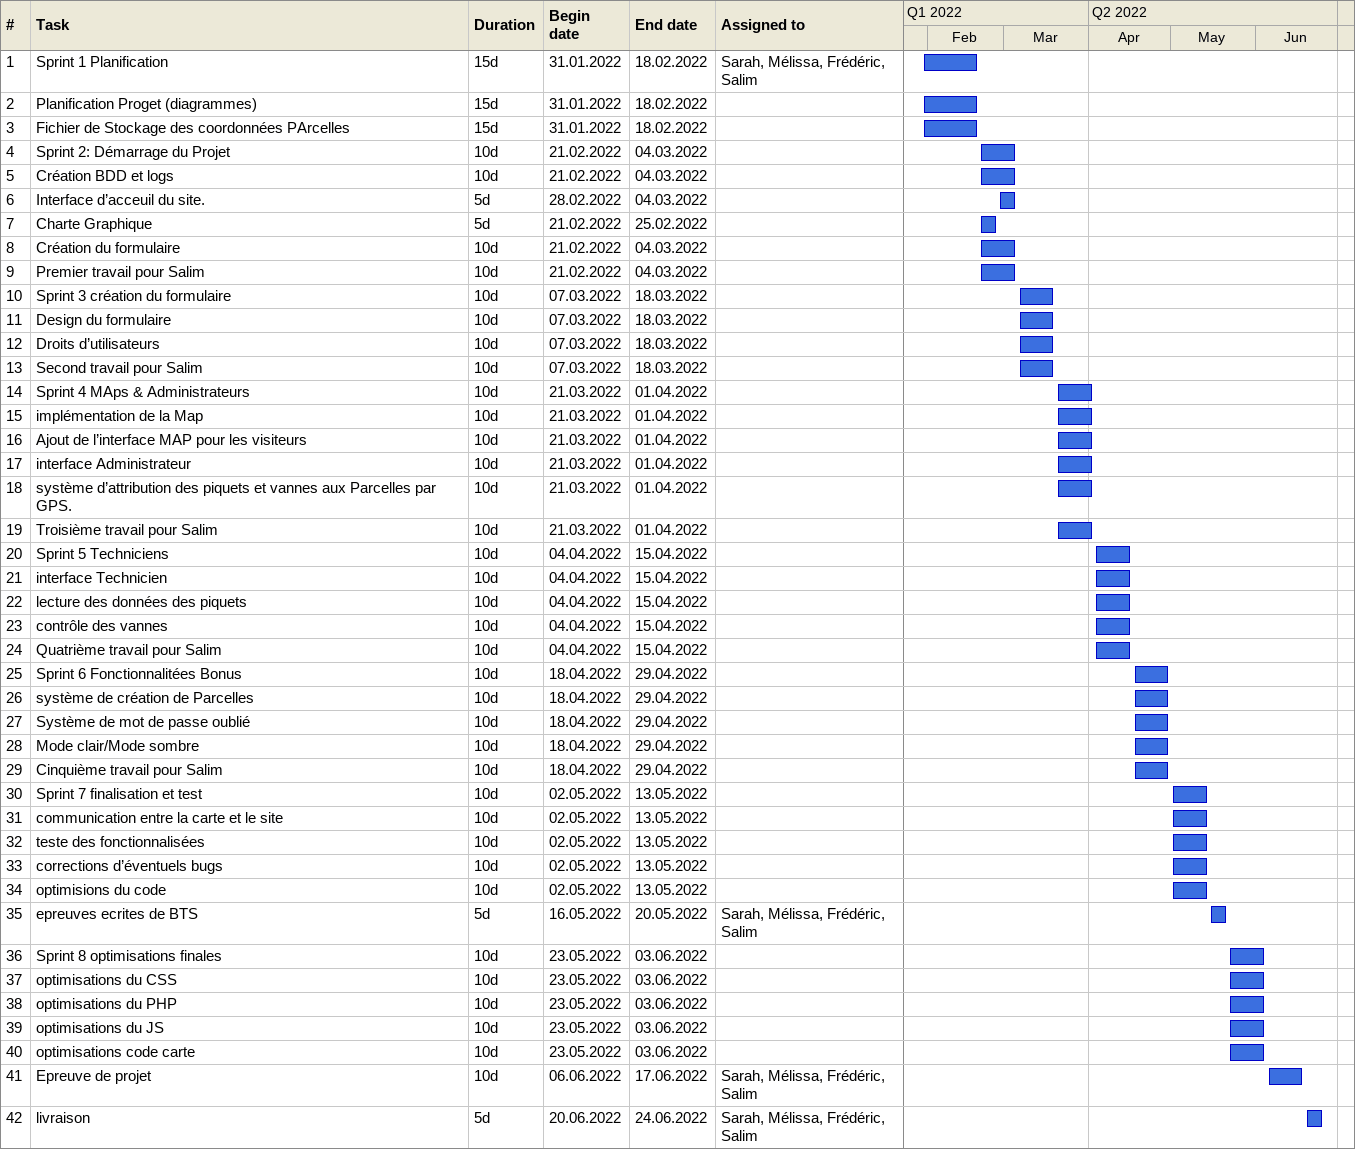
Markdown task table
| ID | Task | Duration | Start | Finish | Resources |
|---|---|---|---|---|---|
| 1 | Sprint 1 Planification | 15d | 2022-01-31 | 2022-02-18 | Sarah, Mélissa, Frédéric, Salim |
| 2 | Planification Proget (diagrammes) | 15d | 2022-01-31 | 2022-02-18 |  |
| 3 | Fichier de Stockage des coordonnées PArcelles | 15d | 2022-01-31 | 2022-02-18 |  |
| 4 | Sprint 2: Démarrage du Projet | 10d | 2022-02-21 | 2022-03-04 |  |
| 5 | Création BDD et logs | 10d | 2022-02-21 | 2022-03-04 |  |
| 6 | Interface d’acceuil du site. | 5d | 2022-02-28 | 2022-03-04 |  |
| 7 | Charte Graphique | 5d | 2022-02-21 | 2022-02-25 |  |
| 8 | Création du formulaire | 10d | 2022-02-21 | 2022-03-04 |  |
| 9 | Premier travail pour Salim | 10d | 2022-02-21 | 2022-03-04 |  |
| 10 | Sprint 3 création du formulaire | 10d | 2022-03-07 | 2022-03-18 |  |
| 11 | Design du formulaire | 10d | 2022-03-07 | 2022-03-18 |  |
| 12 | Droits d’utilisateurs | 10d | 2022-03-07 | 2022-03-18 |  |
| 13 | Second travail pour Salim | 10d | 2022-03-07 | 2022-03-18 |  |
| 14 | Sprint 4 MAps & Administrateurs | 10d | 2022-03-21 | 2022-04-01 |  |
| 15 | implémentation de la Map | 10d | 2022-03-21 | 2022-04-01 |  |
| 16 | Ajout de l’interface MAP pour les visiteurs | 10d | 2022-03-21 | 2022-04-01 |  |
| 17 | interface Administrateur | 10d | 2022-03-21 | 2022-04-01 |  |
| 18 | système d’attribution des piquets et vannes aux Parcelles par GPS. | 10d | 2022-03-21 | 2022-04-01 |  |
| 19 | Troisième travail pour Salim | 10d | 2022-03-21 | 2022-04-01 |  |
| 20 | Sprint 5 Techniciens | 10d | 2022-04-04 | 2022-04-15 |  |
| 21 | interface Technicien | 10d | 2022-04-04 | 2022-04-15 |  |
| 22 | lecture des données des piquets | 10d | 2022-04-04 | 2022-04-15 |  |
| 23 | contrôle des vannes | 10d | 2022-04-04 | 2022-04-15 |  |
| 24 | Quatrième travail pour Salim | 10d | 2022-04-04 | 2022-04-15 |  |
| 25 | Sprint 6 Fonctionnalitées Bonus | 10d | 2022-04-18 | 2022-04-29 |  |
| 26 | système de création de Parcelles | 10d | 2022-04-18 | 2022-04-29 |  |
| 27 | Système de mot de passe oublié | 10d | 2022-04-18 | 2022-04-29 |  |
| 28 | Mode clair/Mode sombre | 10d | 2022-04-18 | 2022-04-29 |  |
| 29 | Cinquième travail pour Salim | 10d | 2022-04-18 | 2022-04-29 |  |
| 30 | Sprint 7 finalisation et test | 10d | 2022-05-02 | 2022-05-13 |  |
| 31 | communication entre la carte et le site | 10d | 2022-05-02 | 2022-05-13 |  |
| 32 | teste des fonctionnalisées | 10d | 2022-05-02 | 2022-05-13 |  |
| 33 | corrections d’éventuels bugs | 10d | 2022-05-02 | 2022-05-13 |  |
| 34 | optimisions du code | 10d | 2022-05-02 | 2022-05-13 |  |
| 35 | epreuves ecrites de BTS | 5d | 2022-05-16 | 2022-05-20 | Sarah, Mélissa, Frédéric, Salim |
| 36 | Sprint 8 optimisations finales | 10d | 2022-05-23 | 2022-06-03 |  |
| 37 | optimisations du CSS | 10d | 2022-05-23 | 2022-06-03 |  |
| 38 | optimisations du PHP | 10d | 2022-05-23 | 2022-06-03 |  |
| 39 | optimisations du JS | 10d | 2022-05-23 | 2022-06-03 |  |
| 40 | optimisations code carte | 10d | 2022-05-23 | 2022-06-03 |  |
| 41 | Epreuve de projet | 10d | 2022-06-06 | 2022-06-17 | Sarah, Mélissa, Frédéric, Salim |
| 42 | livraison | 5d | 2022-06-20 | 2022-06-24 | Sarah, Mélissa, Frédéric, Salim |
